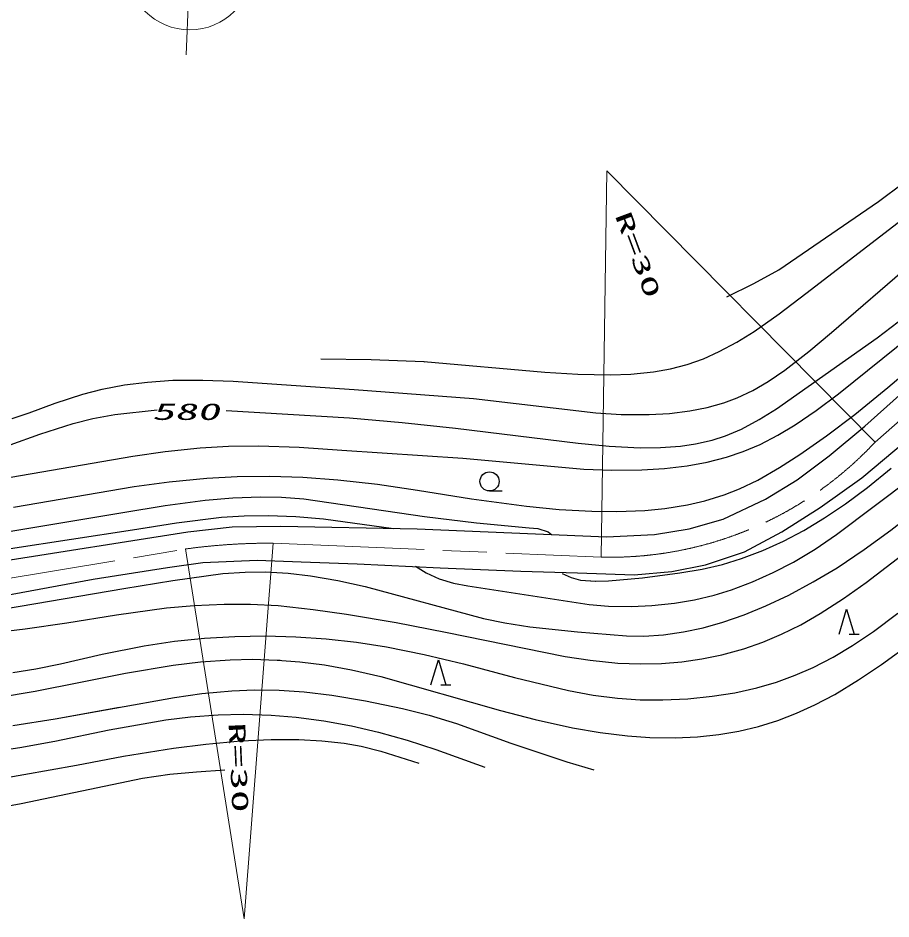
# Model space of a CAD drawing. Units: millimetres, scale not verified. Extents: x 40000 to 680000, y 20000 to 380000.
# Drawn here: x 394996 to 464360, y 245017 to 316608 of the extents above; entities that cross this region are included whole.
import ezdxf
from ezdxf.enums import TextEntityAlignment as Align

# ---------------------------------------------------------------- set-up
doc = ezdxf.new("R2010")
doc.units = ezdxf.units.MM
doc.header["$LTSCALE"] = 1000
doc.linetypes.add('CHAIN', pattern=[18.5, 12, -1.5, 3.5, -1.5])
for name, color, linetype, lineweight in [('M-BGD', 7, 'Continuous', 25), ('M-BGD-HTXT', 7, 'Continuous', 13), ('M-BMK', 2, 'CHAIN', 13), ('M-STR-HTXT', 7, 'Continuous', 13)]:
    doc.layers.add(name, color=color, linetype=linetype, lineweight=lineweight)
doc.styles.add('ＭＳ ゴシック', font='')
doc.styles.get('ＭＳ ゴシック').set_extended_font_data('MS Gothic')

msp = doc.modelspace()

# ---------------------------------------------------------------- linework, layer by layer
at = {"layer": 'M-BGD'}
for p, q in [((463368, 302028), (465360, 303521)), ((455452, 296589), (463368, 302028)), ((457583, 294726), (465286, 300621)), ((459646, 291625), (467000, 298003)), ((453472, 295503), (455452, 296589)), ((451315, 294446), (453472, 295503)), ((455475, 293104), (457583, 294726)), ((455475, 293104), (457583, 294726)), ((453483, 291699), (455475, 293104)), ((453483, 291699), (455475, 293104)), ((460179, 286755), (467820, 292898)), ((463263, 291195), (465477, 292882)), ((452120, 290850), (453483, 291699)), ((457845, 290104), (459646, 291625)), ((450721, 290097), (452120, 290850)), ((455257, 285550), (463263, 291195)), ((449463, 289533), (450721, 290097)), ((455922, 288615), (457845, 290104)), ((419059, 289526), (423064, 289469)), ((419059, 289526), (423064, 289469)), ((423064, 289469), (427253, 289303)), ((423064, 289469), (427253, 289303)), ((427253, 289303), (427323, 289299)), ((427253, 289303), (436860, 288466)), ((448168, 289074), (449463, 289533)), ((464123, 287248), (466863, 289603)), ((445485, 288489), (446854, 288732)), ((446854, 288732), (448168, 289074)), ((454590, 287717), (455922, 288615)), ((405297, 287681), (407287, 287821)), ((405297, 287681), (407287, 287821)), ((407287, 287821), (409689, 287835)), ((407287, 287821), (409689, 287835)), ((409689, 287835), (412095, 287744)), ((409689, 287835), (412095, 287744)), ((436860, 288466), (439473, 288305)), ((439473, 288305), (442069, 288255)), ((442069, 288255), (443688, 288311)), ((443688, 288311), (445485, 288489)), ((400133, 286724), (401688, 287115)), ((401688, 287115), (403455, 287448)), ((403455, 287448), (405297, 287681)), ((403455, 287448), (405297, 287681)), ((412095, 287744), (412341, 287731)), ((412095, 287744), (421716, 287081)), ((421716, 287081), (431193, 286365)), ((453382, 287021), (454590, 287717)), ((461478, 285104), (464123, 287248)), ((461478, 285104), (464123, 287248)), ((397952, 286015), (400133, 286724)), ((431193, 286365), (440907, 285223)), ((451082, 286036), (452130, 286429)), ((452130, 286429), (453382, 287021)), ((458405, 285410), (460179, 286755)), ((458405, 285410), (460179, 286755)), ((462296, 284172), (465028, 286648)), ((395869, 285233), (397952, 286015)), ((448367, 285388), (449743, 285658)), ((448367, 285388), (449743, 285658)), ((449743, 285658), (451082, 286036)), ((449743, 285658), (451082, 286036)), ((394541, 284782), (395869, 285233)), ((400935, 284778), (402691, 285097)), ((402691, 285097), (406050, 285477)), ((411544, 285419), (421342, 284827)), ((440907, 285223), (442917, 285113)), ((442917, 285113), (445142, 285104)), ((445142, 285104), (446764, 285194)), ((446764, 285194), (448367, 285388)), ((453886, 284700), (455257, 285550)), ((456748, 284276), (458405, 285410)), ((456748, 284276), (458405, 285410)), ((459247, 283416), (461478, 285104)), ((396719, 283543), (399390, 284393)), ((399390, 284393), (400935, 284778)), ((421342, 284827), (425509, 284473)), ((425509, 284473), (429766, 284008)), ((452479, 283951), (453886, 284700)), ((455383, 283454), (456748, 284276)), ((394384, 282691), (396719, 283543)), ((429766, 284008), (439515, 282833)), ((451211, 283411), (452479, 283951)), ((459440, 281807), (462296, 284172)), ((439515, 282833), (441968, 282596)), ((448817, 282766), (450158, 283072)), ((448817, 282766), (450158, 283072)), ((450158, 283072), (451211, 283411)), ((453975, 282727), (455383, 283454)), ((457115, 281925), (459247, 283416)), ((462049, 280072), (465498, 282950)), ((404122, 281798), (406693, 282162)), ((404122, 281798), (406693, 282162)), ((406693, 282162), (409467, 282448)), ((406693, 282162), (409467, 282448)), ((409467, 282448), (411733, 282577)), ((411733, 282577), (414126, 282607)), ((414126, 282607), (417324, 282496)), ((414126, 282607), (417324, 282496)), ((417324, 282496), (420725, 282273)), ((417324, 282496), (420725, 282273)), ((420725, 282273), (430342, 281632)), ((441968, 282596), (444423, 282466)), ((444423, 282466), (446044, 282477)), ((446044, 282477), (447641, 282594)), ((447641, 282594), (448817, 282766)), ((447641, 282594), (448817, 282766)), ((451304, 281707), (452618, 282152)), ((452618, 282152), (453975, 282727)), ((394417, 280126), (404122, 281798)), ((430342, 281632), (439945, 280761)), ((449758, 281309), (451304, 281707)), ((449758, 281309), (451304, 281707)), ((455506, 280886), (457115, 281925)), ((456902, 279905), (459440, 281807)), ((460025, 275558), (467702, 281360)), ((464355, 275901), (471901, 281870)), ((439945, 280761), (442150, 280677)), ((442150, 280677), (444551, 280695)), ((444551, 280695), (446371, 280805)), ((446371, 280805), (448178, 281019)), ((448178, 281019), (449758, 281309)), ((448178, 281019), (449758, 281309)), ((453768, 279888), (455506, 280886)), ((462506, 279312), (464366, 280832)), ((407019, 279758), (410011, 280040)), ((410011, 280040), (412407, 280168)), ((410011, 280040), (412407, 280168)), ((412407, 280168), (415000, 280197)), ((412407, 280168), (415000, 280197)), ((415000, 280197), (417619, 280113)), ((417619, 280113), (420398, 279916)), ((458731, 277710), (462049, 280072)), ((394637, 277744), (404231, 279392)), ((404231, 279392), (407019, 279758)), ((420398, 279916), (423571, 279555)), ((420398, 279916), (423571, 279555)), ((423571, 279555), (426747, 279091)), ((423571, 279555), (426747, 279091)), ((452327, 279195), (453768, 279888)), ((454388, 278370), (456902, 279905)), ((460741, 277996), (462506, 279312)), ((412064, 278485), (414260, 278569)), ((412064, 278485), (414260, 278569)), ((414260, 278569), (415923, 278542)), ((415923, 278542), (417709, 278407)), ((426747, 279091), (431039, 278407)), ((432462, 279027), (433461, 279026)), ((449562, 278246), (451093, 278713)), ((449562, 278246), (451093, 278713)), ((451093, 278713), (452327, 279195)), ((403315, 277329), (406677, 277874)), ((406677, 277874), (409868, 278292)), ((409868, 278292), (412064, 278485)), ((409868, 278292), (412064, 278485)), ((417709, 278407), (427288, 277010)), ((431039, 278407), (435403, 277813)), ((435403, 277813), (437989, 277559)), ((435403, 277813), (437989, 277559)), ((446403, 277645), (448193, 277932)), ((446403, 277645), (448193, 277932)), ((448193, 277932), (449562, 278246)), ((448193, 277932), (449562, 278246)), ((451021, 276786), (454388, 278370)), ((459080, 276880), (460741, 277996)), ((393788, 275720), (403315, 277329)), ((411163, 276938), (412953, 277062)), ((412953, 277062), (414882, 277090)), ((414882, 277090), (417071, 276997)), ((437989, 277559), (440584, 277415)), ((437989, 277559), (440584, 277415)), ((440584, 277415), (442588, 277397)), ((442588, 277397), (444798, 277488)), ((444798, 277488), (446403, 277645)), ((444798, 277488), (446403, 277645)), ((455680, 275768), (458731, 277710)), ((462382, 271767), (470060, 277611)), ((404080, 275947), (407588, 276492)), ((404080, 275947), (407588, 276492)), ((407588, 276492), (411163, 276938)), ((407588, 276492), (411163, 276938)), ((417071, 276997), (419261, 276801)), ((419261, 276801), (424843, 276034)), ((427288, 277010), (431415, 276507)), ((427288, 277010), (431415, 276507)), ((431415, 276507), (435621, 276097)), ((431415, 276507), (435621, 276097)), ((448337, 276006), (451021, 276786)), ((457424, 275885), (459080, 276880)), ((392920, 273321), (408502, 275790)), ((394401, 274462), (404080, 275947)), ((404080, 275947), (405606, 276186)), ((408502, 275790), (412005, 276181)), ((412005, 276181), (415877, 276239)), ((415877, 276239), (426705, 276014)), ((426705, 276014), (441762, 275386)), ((435621, 276097), (436305, 276033)), ((435621, 276097), (436305, 276033)), ((436305, 276033), (437116, 275792)), ((437116, 275792), (437378, 275564)), ((445580, 275569), (448337, 276006)), ((452715, 274181), (455680, 275768)), ((455827, 275043), (457424, 275885)), ((455827, 275043), (457424, 275885)), ((462243, 274373), (464355, 275901)), ((462243, 274373), (464355, 275901)), ((441762, 275386), (445580, 275569)), ((454181, 274297), (455827, 275043)), ((454181, 274297), (455827, 275043)), ((458327, 274412), (460025, 275558)), ((452493, 273657), (454181, 274297)), ((452493, 273657), (454181, 274297)), ((456608, 273382), (458327, 274412)), ((460072, 272931), (462243, 274373)), ((460072, 272931), (462243, 274373)), ((409692, 273337), (414000, 273525)), ((414000, 273525), (417507, 273409)), ((449627, 273154), (452715, 274181)), ((450963, 273183), (452493, 273657)), ((450963, 273183), (452493, 273657)), ((400978, 272010), (406871, 272957)), ((406871, 272957), (409692, 273337)), ((417507, 273409), (421944, 273236)), ((421944, 273236), (428538, 272928)), ((426575, 273047), (427434, 272531)), ((426575, 273047), (427434, 272531)), ((426575, 273047), (427434, 272531)), ((428538, 272928), (434942, 272658)), ((446958, 272621), (449627, 273154)), ((447590, 272512), (449361, 272812)), ((449361, 272812), (450963, 273183)), ((455012, 272541), (456608, 273382)), ((455012, 272541), (456608, 273382)), ((458184, 271795), (460072, 272931)), ((407290, 271907), (411260, 272457)), ((411260, 272457), (413048, 272578)), ((413048, 272578), (414661, 272589)), ((414661, 272589), (416450, 272491)), ((416450, 272491), (418236, 272289)), ((418236, 272289), (420413, 271921)), ((418236, 272289), (420413, 271921)), ((427434, 272531), (428455, 272052)), ((427434, 272531), (428455, 272052)), ((427434, 272531), (428455, 272052)), ((428455, 272052), (429607, 271714)), ((428455, 272052), (429607, 271714)), ((434942, 272658), (439448, 272511)), ((438231, 272476), (438958, 272140)), ((438231, 272476), (438958, 272140)), ((438231, 272476), (438958, 272140)), ((438958, 272140), (439689, 271943)), ((438958, 272140), (439689, 271943)), ((438958, 272140), (439689, 271943)), ((439448, 272511), (443946, 272356)), ((441903, 271886), (444607, 272131)), ((441903, 271886), (444607, 272131)), ((443946, 272356), (446958, 272621)), ((444607, 272131), (447590, 272512)), ((444607, 272131), (447590, 272512)), ((453370, 271797), (455012, 272541)), ((453370, 271797), (455012, 272541)), ((393811, 270702), (400978, 272010)), ((403417, 271270), (407290, 271907)), ((420413, 271921), (422579, 271448)), ((420413, 271921), (422579, 271448)), ((422579, 271448), (431972, 268905)), ((429607, 271714), (430738, 271487)), ((429607, 271714), (430738, 271487)), ((430738, 271487), (440377, 269999)), ((439689, 271943), (440899, 271860)), ((439689, 271943), (440894, 271860)), ((439689, 271943), (440894, 271860)), ((440894, 271860), (441903, 271886)), ((440894, 271860), (441903, 271886)), ((451681, 271166), (453370, 271797)), ((456244, 270750), (458184, 271795)), ((460590, 270485), (462382, 271767)), ((460590, 270485), (462382, 271767)), ((393925, 269666), (403417, 271270)), ((448741, 270379), (450307, 270750)), ((448741, 270379), (450307, 270750)), ((450307, 270750), (451681, 271166)), ((450307, 270750), (451681, 271166)), ((454429, 269892), (456244, 270750)), ((463608, 265251), (471527, 270959)), ((406803, 269729), (408989, 269931)), ((406803, 269729), (408989, 269931)), ((408989, 269931), (411377, 270044)), ((408989, 269931), (411377, 270044)), ((411377, 270044), (413463, 270038)), ((413463, 270038), (415658, 269919)), ((415658, 269919), (418446, 269619)), ((440377, 269999), (441920, 269877)), ((443733, 269844), (445346, 269914)), ((445346, 269914), (447152, 270106)), ((447152, 270106), (448741, 270379)), ((447152, 270106), (448741, 270379)), ((458746, 269288), (460590, 270485)), ((458746, 269288), (460590, 270485)), ((398862, 268552), (402832, 269194)), ((402832, 269194), (406803, 269729)), ((418446, 269619), (421103, 269233)), ((421103, 269233), (425033, 268574)), ((441920, 269877), (443733, 269844)), ((450990, 268592), (452706, 269185)), ((452706, 269185), (454429, 269892)), ((457185, 268397), (458746, 269288)), ((460233, 267637), (460834, 269636)), ((460834, 269636), (461432, 267637)), ((462973, 267870), (464905, 269319)), ((395573, 268060), (398862, 268552)), ((425033, 268574), (428951, 267815)), ((431972, 268905), (433690, 268539)), ((431972, 268905), (433690, 268539)), ((433690, 268539), (435659, 268231)), ((433690, 268539), (435659, 268231)), ((449438, 268158), (450990, 268592)), ((392396, 267685), (395573, 268060)), ((428951, 267815), (438480, 265865)), ((435659, 268231), (439444, 267823)), ((435659, 268231), (439444, 267823)), ((439444, 267823), (443332, 267513)), ((439444, 267823), (443332, 267513)), ((446281, 267599), (447867, 267823)), ((447867, 267823), (449438, 268158)), ((455673, 267649), (457185, 268397)), ((461311, 266748), (462973, 267870)), ((461311, 266748), (462973, 267870)), ((405030, 266732), (407418, 267086)), ((407418, 267086), (409821, 267334)), ((409821, 267334), (412234, 267476)), ((412234, 267476), (414652, 267514)), ((414652, 267514), (417071, 267448)), ((417071, 267448), (419486, 267280)), ((419486, 267280), (421892, 267009)), ((443332, 267513), (444729, 267499)), ((444729, 267499), (446281, 267599)), ((454191, 267025), (455673, 267649)), ((454191, 267025), (455673, 267649)), ((461032, 267637), (461832, 267636)), ((401695, 266064), (405030, 266732)), ((421892, 267009), (424285, 266638)), ((424285, 266638), (427270, 266028)), ((424285, 266638), (427270, 266028)), ((450917, 266010), (452668, 266494)), ((452668, 266494), (454191, 267025)), ((452668, 266494), (454191, 267025)), ((459768, 265824), (461311, 266748)), ((459768, 265824), (461311, 266748)), ((398380, 265293), (401695, 266064)), ((409489, 265441), (411858, 265620)), ((409489, 265441), (411858, 265620)), ((411858, 265620), (413630, 265660)), ((411858, 265620), (413630, 265660)), ((413630, 265660), (415594, 265591)), ((413630, 265660), (415594, 265591)), ((427270, 266028), (430388, 265285)), ((427797, 263619), (428398, 265618)), ((428398, 265618), (428996, 263619)), ((438480, 265865), (440463, 265571)), ((438480, 265865), (440463, 265571)), ((447740, 265451), (449336, 265681)), ((449336, 265681), (450917, 266010)), ((458173, 264998), (459768, 265824)), ((396424, 264886), (398380, 265293)), ((403538, 264541), (407311, 265173)), ((407311, 265173), (409489, 265441)), ((407311, 265173), (409489, 265441)), ((415594, 265591), (415831, 265574)), ((415594, 265591), (417395, 265458)), ((417395, 265458), (419345, 265208)), ((419345, 265208), (421486, 264816)), ((430388, 265285), (434452, 264204)), ((440463, 265571), (442650, 265356)), ((440463, 265571), (442650, 265356)), ((442650, 265356), (444445, 265285)), ((444445, 265285), (446139, 265320)), ((446139, 265320), (447740, 265451)), ((456760, 264378), (458173, 264998)), ((461780, 264015), (463608, 265251)), ((461780, 264015), (463608, 265251)), ((394595, 264606), (396424, 264886)), ((399952, 263837), (403538, 264541)), ((421486, 264816), (423820, 264277)), ((423820, 264277), (433335, 261579)), ((434452, 264204), (438726, 263175)), ((455256, 263834), (456760, 264378)), ((455256, 263834), (456760, 264378)), ((396359, 263129), (399952, 263837)), ((428597, 263619), (429396, 263619)), ((453714, 263387), (455256, 263834)), ((453714, 263387), (455256, 263834)), ((459903, 262867), (461780, 264015)), ((459903, 262867), (461780, 264015)), ((393099, 262587), (396359, 263129)), ((407417, 262625), (409598, 262927)), ((407417, 262625), (409598, 262927)), ((409598, 262927), (411984, 263149)), ((409598, 262927), (411984, 263149)), ((411984, 263149), (413777, 263222)), ((413777, 263222), (415734, 263195)), ((415734, 263195), (417729, 263055)), ((415734, 263195), (417729, 263055)), ((417729, 263055), (419919, 262790)), ((417729, 263055), (419919, 262790)), ((419919, 262790), (422600, 262345)), ((438726, 263175), (440689, 262812)), ((440689, 262812), (442632, 262557)), ((450156, 262710), (451946, 262994)), ((451946, 262994), (453714, 263387)), ((458316, 262022), (459903, 262867)), ((397942, 260918), (407417, 262625)), ((422600, 262345), (425543, 261742)), ((442632, 262557), (444424, 262437)), ((444424, 262437), (446226, 262418)), ((446226, 262418), (448231, 262513)), ((448231, 262513), (450156, 262710)), ((397942, 260918), (403068, 261846)), ((425543, 261742), (427675, 261206)), ((433335, 261579), (436094, 260868)), ((455361, 260791), (456863, 261361)), ((455361, 260791), (456863, 261361)), ((456863, 261361), (458316, 262022)), ((394590, 260394), (397942, 260918)), ((402230, 260034), (406737, 260846)), ((406737, 260846), (408711, 261091)), ((408711, 261091), (410889, 261248)), ((410889, 261248), (412891, 261285)), ((412891, 261285), (415100, 261212)), ((415100, 261212), (417107, 261047)), ((417107, 261047), (419307, 260760)), ((419307, 260760), (421490, 260366)), ((427675, 261206), (429833, 260554)), ((436094, 260868), (439060, 260215)), ((453823, 260318), (455361, 260791)), ((453823, 260318), (455361, 260791)), ((397916, 259149), (402230, 260034)), ((421490, 260366), (423649, 259870)), ((429833, 260554), (434159, 258995)), ((439060, 260215), (441241, 259836)), ((450677, 259670), (452258, 259943)), ((452258, 259943), (453823, 260318)), ((409923, 258916), (412712, 259163)), ((412712, 259163), (415109, 259269)), ((415109, 259269), (417321, 259267)), ((417321, 259267), (419124, 259180)), ((419124, 259180), (420915, 258987)), ((423649, 259870), (425915, 259235)), ((425915, 259235), (428197, 258488)), ((441241, 259836), (443424, 259564)), ((443424, 259564), (445212, 259434)), ((445212, 259434), (447199, 259402)), ((447199, 259402), (448988, 259487)), ((448988, 259487), (450677, 259670)), ((392387, 258250), (395145, 258648)), ((395145, 258648), (397916, 259149)), ((403383, 257943), (407341, 258588)), ((407341, 258588), (409923, 258916)), ((420915, 258987), (422266, 258749)), ((420915, 258987), (422266, 258749)), ((422266, 258749), (423815, 258363)), ((428197, 258488), (432081, 257075)), ((434159, 258995), (438611, 257506)), ((399638, 257228), (403383, 257943)), ((423815, 258363), (426840, 257387)), ((390202, 255562), (399638, 257228)), ((438611, 257506), (440749, 256876)), ((404891, 256197), (407070, 256517)), ((407070, 256517), (409171, 256720)), ((409171, 256720), (411424, 256863)), ((395254, 254187), (404891, 256197)), ((392891, 253764), (395254, 254187))]:
    msp.add_line(p, q, dxfattribs=at)
msp.add_circle((432462, 279787), 760, dxfattribs=at)
at = {"layer": 'M-BGD-HTXT'}
msp.add_line((408352, 313673), (408926, 327655), dxfattribs=at)
msp.add_circle((408639, 320664), 4998, dxfattribs=at)
at = {"layer": 'M-BMK'}
for p, q in [((463091, 282900), (467154, 286485)), ((390848, 271506), (408309, 274417)), ((415270, 274876), (441343, 273769))]:
    msp.add_line(p, q, dxfattribs=at)
for centre, radius, start, end in [((442048, 302553), 28793, 268.59651, 316.95539), ((414969, 226398), 48479, 89.64434, 97.89516)]:
    msp.add_arc(centre, radius, start, end, dxfattribs=at)
at = {"layer": 'M-STR-HTXT'}
for p, q in [((441343, 273769), (441794, 304461)), ((463091, 282900), (441794, 304461)), ((408309, 274417), (412955, 245017)), ((415270, 274876), (412955, 245017))]:
    msp.add_line(p, q, dxfattribs=at)

# ---------------------------------------------------------------- texts
at = {"layer": 'M-BGD', "style": 'ＭＳ ゴシック', "oblique": 15, "width": 2}
msp.add_text('580', height=1320, rotation=359.969, dxfattribs=at).set_placement((405634, 284276), align=Align.BOTTOM_LEFT)
at = {"layer": 'M-STR-HTXT', "style": 'ＭＳ ゴシック', "width": 2}
for rotation, p in [(290.469, (442024, 300807)), (272.469, (411329, 260604))]:
    msp.add_text('R=30', height=1320, rotation=rotation, dxfattribs=at).set_placement(p, align=Align.BOTTOM_LEFT)

doc.saveas('drawing.dxf')
